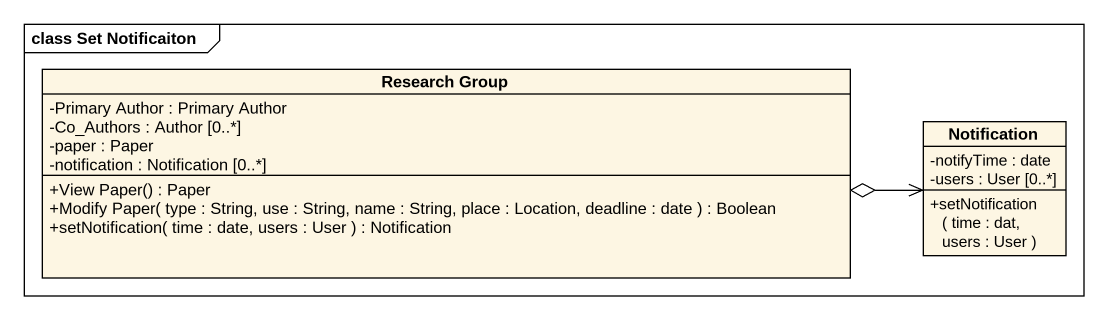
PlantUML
@startuml
mainframe class Set Notificaiton
hide circle
hide empty members
skinparam classAttributeIconSize 0
class "Research Group" as Research_Group {
  -Primary Author : Primary Author
  -Co_Authors : Author [0..*]
  -paper : Paper
  -notification : Notification [0..*]
  +View Paper() : Paper
  +Modify Paper( type : String, use : String, name : String, place : Location, deadline : date ) : Boolean
  +setNotification( time : date, users : User ) : Notification
}
class Notification {
  -notifyTime : date
  -users : User [0..*]
  +setNotification( time : dat, users : User )
}
Research_Group o-right-> Notification
@enduml
